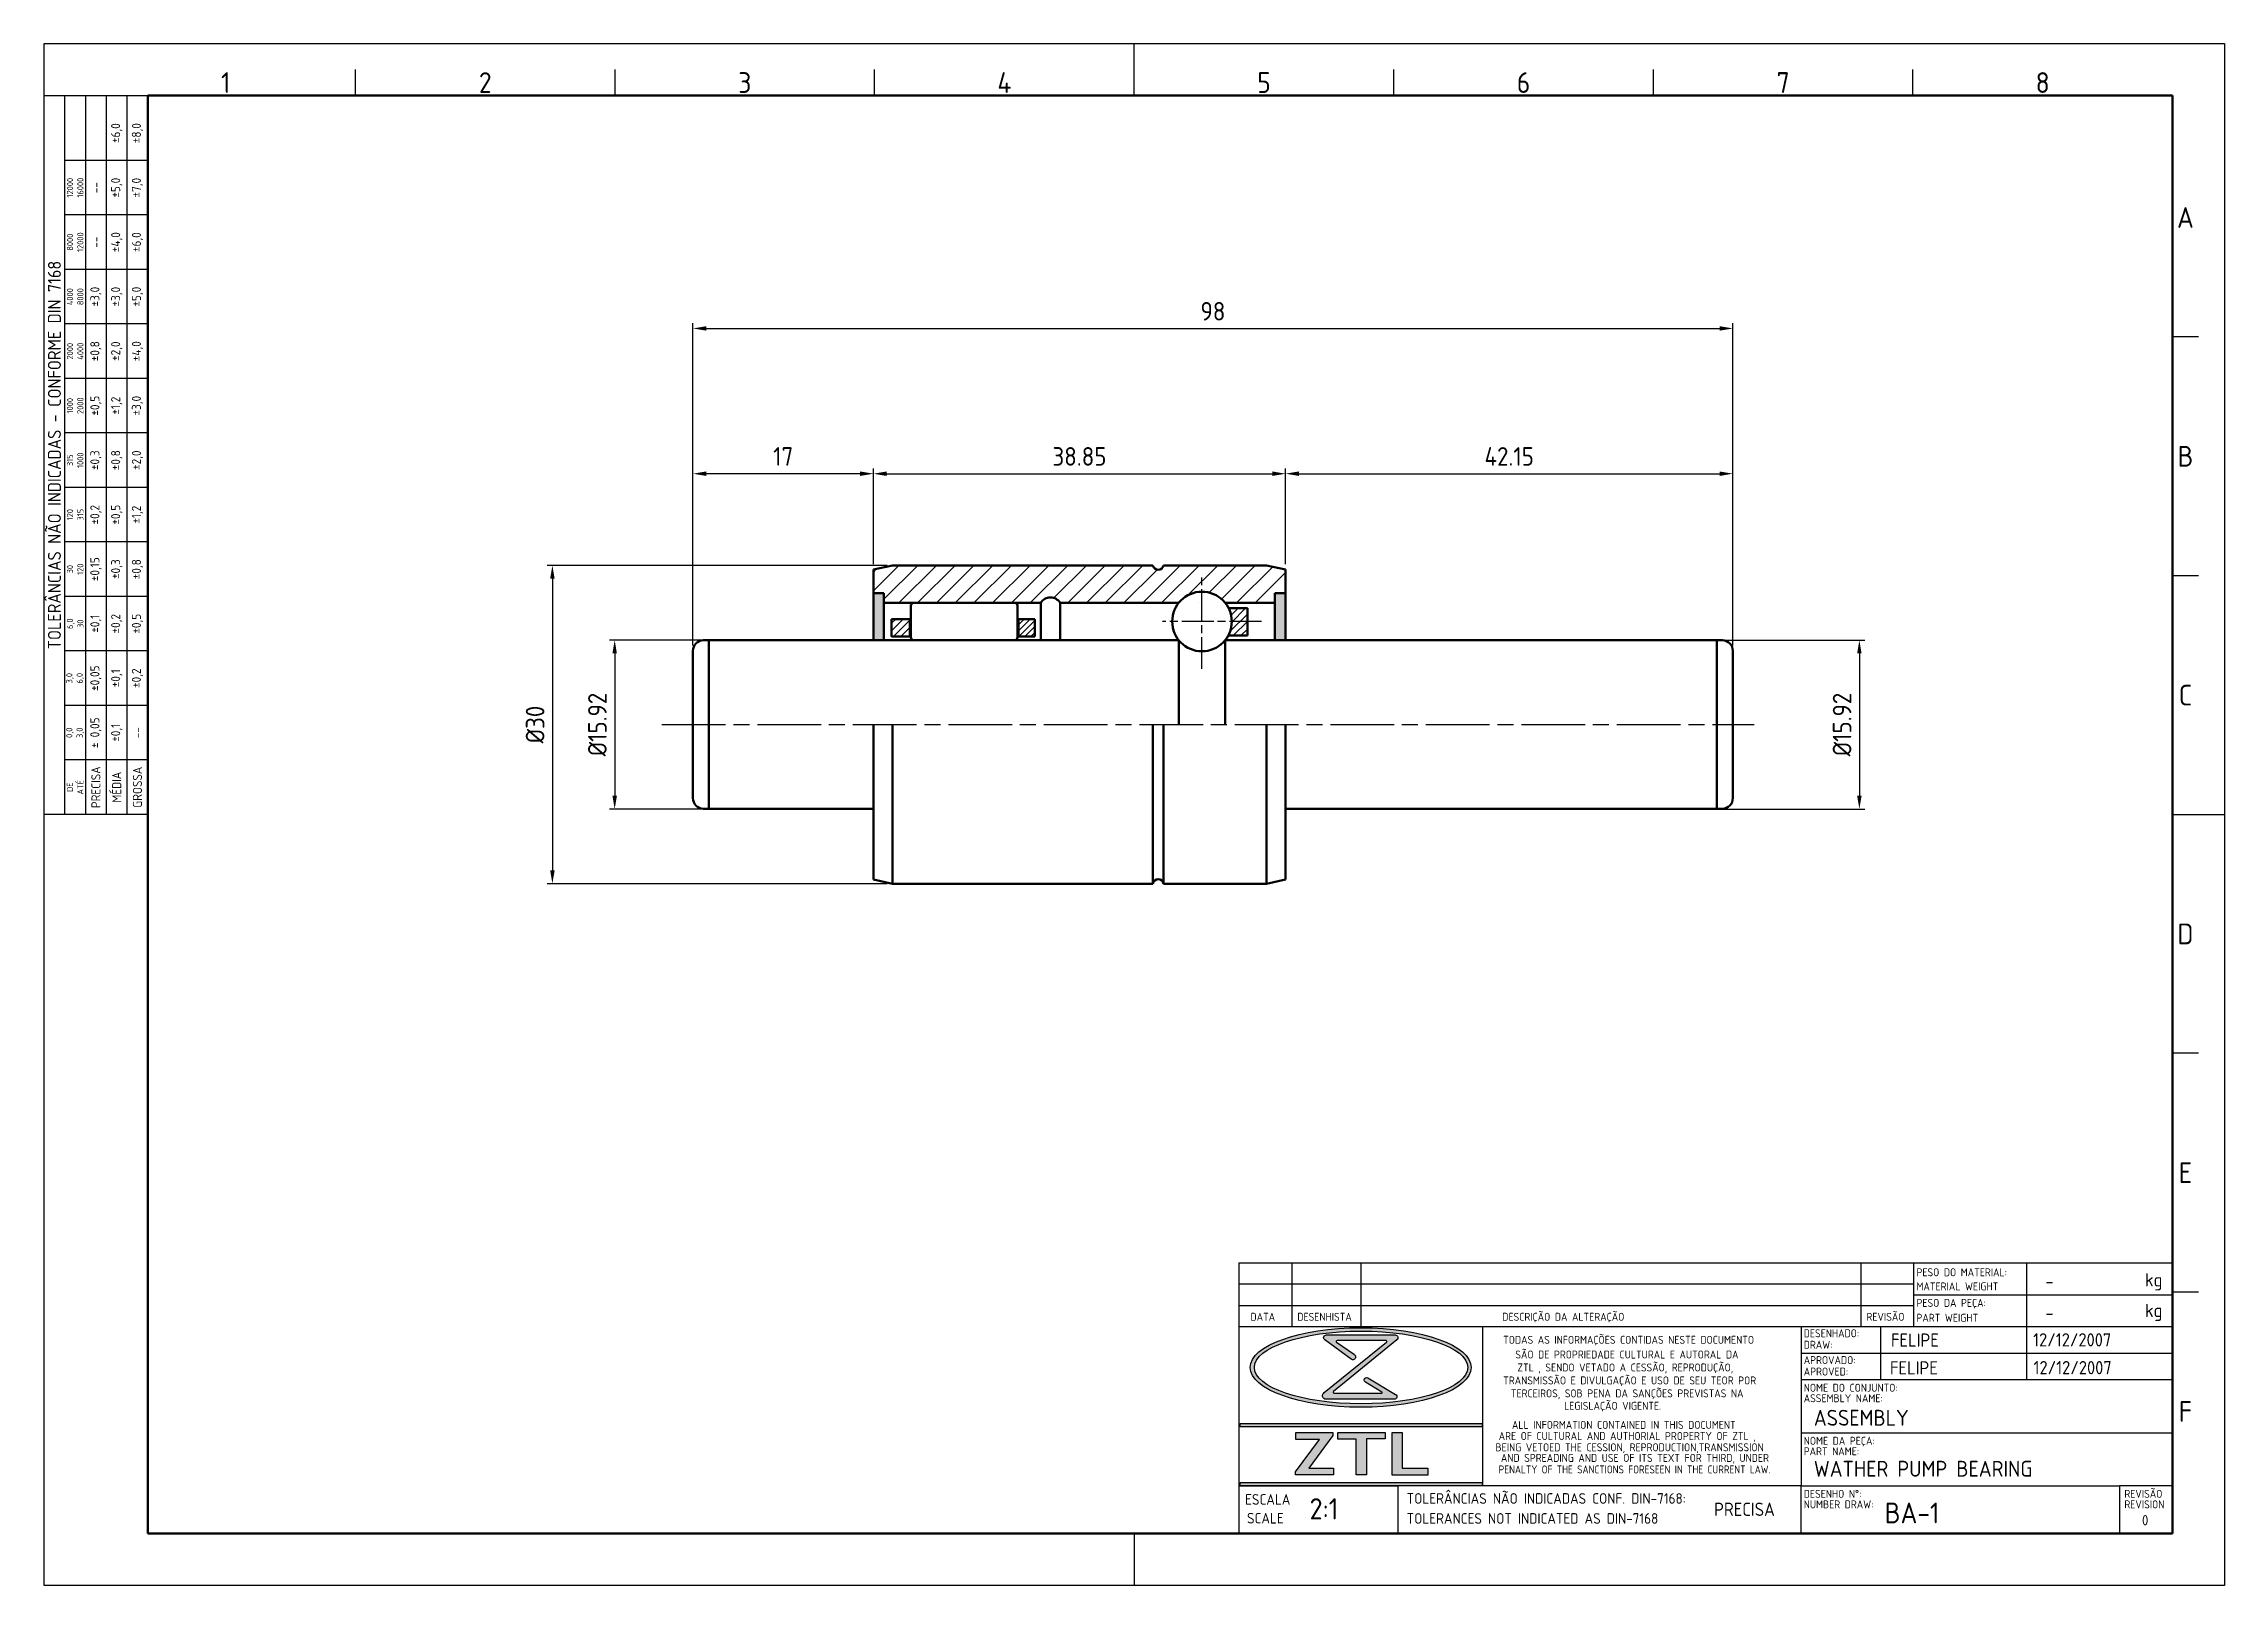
# Model space of a CAD drawing. Extents: x 0 to 205, y 0 to 145.
import ezdxf
from ezdxf.enums import TextEntityAlignment as Align

# ---------------------------------------------------------------- set-up
doc = ezdxf.new("R2010")
doc.units = 0
doc.header["$LTSCALE"] = 0.5
for name, pattern in [('AM_ISO02W050', [7.5, 6, -1.5]), ('AM_ISO08W050', [18, 12, -1.5, 3, -1.5]), ('AM_ISO08W050x2', [9, 6, -0.75, 1.5, -0.75])]:
    doc.linetypes.add(name, pattern=pattern)
doc.layers.get('0').update_dxf_attribs({"linetype": 'CONTINUOUS'})
doc.layers.get('Defpoints').update_dxf_attribs({"linetype": 'CONTINUOUS'})
for name, color, linetype, lineweight in [('AM_0', 7, 'CONTINUOUS', 50), ('AM_3', 6, 'AM_ISO02W050', 25), ('AM_5', 3, 'CONTINUOUS', 25), ('AM_7', 4, 'AM_ISO08W050', 25), ('AM_8', 1, 'CONTINUOUS', 25), ('AM_BOR', 7, 'CONTINUOUS', 50)]:
    doc.layers.add(name, color=color, linetype=linetype, lineweight=lineweight)
doc.styles.add('ACISOTS', font='isocp.shx', dxfattribs={"height": 1})
doc.styles.get("Standard").update_dxf_attribs({"font": 'ISOCP.SHX'})
doc.dimstyles.new('AM_ISO', dxfattribs={"dimtxt": 3.5, "dimasz": 2.5, "dimexe": 1, "dimexo": 1, "dimgap": 1.5, "dimtad": 1, "dimdsep": 46, "dimtxsty": 'Standard', "dimcen": 0, "dimclrd": 256, "dimclre": 256, "dimclrt": 2, "dimadec": 0, "dimazin": 2, "dimtp": 0.1, "dimtm": 0.1, "dimtfac": 0.71, "dimtdec": 3, "dimtmove": 0, "dimatfit": 3, "dimfxl": 1, "dimlwd": -1, "dimlwe": -1, "dimarcsym": 0})

# ---------------------------------------------------------------- blocks, each defined once
blk = doc.blocks.new('A3 ZTL')
for p, q in [((19.57, 280.82), (19.57, 9.78)), ((401.17, 280.82), (19.57, 280.82)), ((401.17, 9.78), (401.17, 280.82)), ((19.57, 9.78), (401.17, 9.78))]:
    blk.add_line(p, q)
at = {"layer": 'AM_BOR', "color": 135, "lineweight": 25}
for p, q in [((0, 0), (0, 290.61)), ((0, 290.61), (410.96, 290.61)), ((205.48, 280.82), (205.48, 290.61)), ((410.96, 290.61), (410.96, 0)), ((58.71, 280.82), (58.71, 285.71)), ((107.63, 280.82), (107.63, 285.71)), ((156.56, 280.82), (156.56, 285.71)), ((254.4, 280.82), (254.4, 285.71)), ((303.33, 280.82), (303.33, 285.71)), ((352.25, 280.82), (352.25, 285.71)), ((3.91, 145.3), (3.91, 280.82)), ((7.83, 280.82), (7.83, 145.3)), ((11.74, 280.82), (11.74, 145.3)), ((15.66, 145.3), (15.66, 280.82)), ((19.57, 268.59), (3.91, 268.59)), ((19.57, 258.32), (3.91, 258.32)), ((19.57, 248.04), (3.91, 248.04)), ((19.57, 237.77), (3.91, 237.77)), ((406.07, 235.32), (401.17, 235.32)), ((19.57, 227.5), (3.91, 227.5)), ((19.57, 217.22), (3.91, 217.22)), ((19.57, 206.95), (3.91, 206.95)), ((19.57, 196.67), (3.91, 196.67)), ((406.07, 190.31), (401.17, 190.31)), ((19.57, 186.4), (3.91, 186.4)), ((19.57, 176.13), (3.91, 176.13)), ((19.57, 165.85), (3.91, 165.85)), ((19.57, 155.58), (3.91, 155.58)), ((401.17, 145.3), (410.96, 145.3)), ((406.07, 100.29), (401.17, 100.29)), ((406.07, 55.28), (401.17, 55.28)), ((205.48, 9.78), (205.48, 0)), ((410.96, 0), (0, 0))]:
    blk.add_line(p, q, dxfattribs=at)
blk.add_lwpolyline([(19.57, 145.3), (0, 145.3), (0, 280.82), (19.57, 280.82)], close=True, dxfattribs=at)
at = {"layer": 'AM_BOR', "color": 135, "lineweight": 25, "style": 'ACISOTS'}
for s, p in [('1', (34.25, 283.27)), ('2', (83.17, 283.27)), ('3', (132.09, 283.27)), ('4', (181.02, 283.27)), ('5', (229.94, 283.27)), ('6', (278.86, 283.27)), ('7', (327.79, 283.27)), ('8', (376.71, 283.27)), ('A', (403.62, 257.83)), ('B', (403.62, 212.82)), ('C', (403.62, 167.81)), ('D', (403.62, 122.8)), ('E', (403.62, 77.79)), ('F', (403.62, 32.78))]:
    blk.add_text(s, height=3.91, dxfattribs=at).set_placement(p, align=Align.MIDDLE)
at = {"layer": 'AM_BOR', "color": 135, "lineweight": 25, "attachment_point": 5, "rotation": 90}
for s, insert, char_height, width in [('±6,0', (13.7, 273.73), 1.712, 10.274), ('±8,0', (17.61, 273.73), 1.712, 10.274), ('12000\\P16000', (5.87, 263.45), 1.174, 10.274), ('--', (9.78, 263.45), 1.712, 10.274), ('±5,0', (13.7, 263.45), 1.712, 10.274), ('±7,0', (17.61, 263.45), 1.712, 10.274), ('±4,0', (13.7, 253.18), 1.712, 10.274), ('±6,0', (17.61, 253.18), 1.712, 10.274), ('8000\\P12000', (5.87, 253.18), 1.174, 10.274), ('--', (9.78, 253.18), 1.712, 10.274), ('{\\Fisocp.shx|c0;TOLERÂNCIAS NÃO INDICADAS - CONFORME DIN 7168}', (1.96, 213.06), 2.4462, 135.5186), ('4000\\P8000', (5.87, 242.91), 1.174, 10.274), ('±3,0', (9.78, 242.91), 1.712, 10.274), ('±3,0', (13.7, 242.91), 1.712, 10.274), ('±5,0', (17.61, 242.91), 1.712, 10.274), ('±0,8', (9.78, 232.63), 1.712, 10.274), ('±2,0', (13.7, 232.63), 1.712, 10.274), ('±4,0', (17.61, 232.63), 1.712, 10.274), ('2000\\P4000', (5.87, 232.63), 1.174, 10.274), ('1000\\P2000', (5.87, 222.36), 1.174, 10.274), ('±0,5', (9.78, 222.36), 1.712, 10.274), ('±1,2', (13.7, 222.36), 1.712, 10.274), ('±3,0', (17.61, 222.36), 1.712, 10.274), ('±0,3', (9.78, 212.08), 1.712, 10.274), ('±0,8', (13.7, 212.08), 1.712, 10.274), ('±2,0', (17.61, 212.08), 1.712, 10.274), ('315\\P1000', (5.87, 212.08), 1.174, 10.274), ('120\\P315', (5.87, 201.81), 1.174, 10.274), ('±0,2', (9.78, 201.81), 1.712, 10.274), ('±0,5', (13.7, 201.81), 1.712, 10.274), ('±1,2', (17.61, 201.81), 1.712, 10.274), ('±0,15', (9.78, 191.54), 1.712, 10.274), ('±0,3', (13.7, 191.54), 1.712, 10.274), ('±0,8', (17.61, 191.54), 1.712, 10.274), ('30\\P120', (5.87, 191.54), 1.174, 10.274), ('6,0\\P30', (5.87, 181.26), 1.174, 10.274), ('±0,1', (9.78, 181.26), 1.712, 10.274), ('±0,2', (13.7, 181.26), 1.712, 10.274), ('±0,5', (17.61, 181.26), 1.712, 10.274), ('±0,05', (9.78, 170.99), 1.712, 10.274), ('±0,2', (17.61, 170.99), 1.712, 10.274), ('3,0\\P6,0', (5.87, 170.99), 1.174, 10.274), ('±0,1', (13.7, 170.99), 1.712, 10.274), ('0,0\\P3,0', (5.87, 160.71), 1.174, 10.274), ('± 0,05', (9.78, 160.71), 1.712, 10.274), ('\\pt4.69206;±0,1', (13.7, 160.71), 1.7123, 10.274), ('--', (17.61, 160.71), 1.712, 10.274), ('PRECISA', (9.78, 150.44), 1.712, 10.274), ('MÉDIA', (13.7, 150.44), 1.712, 10.274), ('GROSSA', (17.61, 150.44), 1.712, 10.274), ('{\\Fisocp.shx|c0;DE\\PATÉ}', (5.87, 150.44), 1.1742, 10.274)]:
    blk.add_mtext(s, dxfattribs=dict(at, insert=insert, char_height=char_height, width=width))
blk = doc.blocks.new('LEGENDAZTL-1')
at = {"layer": 'AM_8'}
h = blk.add_hatch(color=135, dxfattribs=at)
edge = h.paths.add_edge_path()
edge.add_ellipse((23.01, 31.29), major_axis=(20.82, 0), ratio=0.359907, start_angle=191.4592, end_angle=452.8175)
edge.add_ellipse((23.01, 31.29), major_axis=(20.82, 0), ratio=0.359907, start_angle=92.8175, end_angle=191.4592)
edge = h.paths.add_edge_path(flags=16)
edge.add_ellipse((23.07, 31.29), major_axis=(20.11, 0), ratio=0.340664, start_angle=93.067, end_angle=371.4592)
edge.add_ellipse((23.07, 31.29), major_axis=(20.11, 0), ratio=0.340664, start_angle=11.4592, end_angle=93.067)
h = blk.add_hatch(color=135, dxfattribs=at)
edge = h.paths.add_edge_path()
edge.add_line((27.86, 36.04), (16.14, 26.55))
edge.add_arc((16.46, 25.96), 0.662, 118.1409, 270)
edge.add_line((16.46, 25.3), (29.34, 25.3))
edge.add_arc((29.33, 25.79), 0.488, 271.9685, 418.9108)
edge.add_line((29.58, 26.21), (24.36, 29.35))
edge.add_arc((24.11, 28.95), 0.475, 58.6682, 238.8052)
edge.add_line((23.87, 28.54), (26.98, 26.65))
edge.add_arc((26.92, 26.56), 0.12, -90, 54.6545, ccw=False)
edge.add_line((26.92, 26.44), (17.93, 26.44))
edge.add_arc((17.96, 26.6), 0.167, 129.2364, 260.8226, ccw=False)
edge.add_line((17.86, 26.73), (29.79, 36.47))
edge.add_arc((29.47, 36.9), 0.529, 306.0702, 450)
edge.add_line((29.47, 37.43), (16.54, 37.43))
edge.add_arc((16.52, 36.92), 0.513, 87.7272, 233.7471)
edge.add_line((16.21, 36.5), (21.18, 32.86))
edge.add_arc((21.5, 33.28), 0.527, 232.4714, 414.7334)
edge.add_line((21.81, 33.71), (18.46, 36.07))
edge.add_arc((18.53, 36.2), 0.144, 90, 242.5235, ccw=False)
edge.add_line((18.53, 36.35), (27.78, 36.35))
edge.add_arc((27.75, 36.17), 0.176, -50.9964, 80.7655, ccw=False)
for points in [[(0.28, 20.1), (45.87, 20.1), (45.87, 20.7), (0.28, 20.7)], [(10.71, 11.65), (10.71, 11.05), (17.9, 11.05), (17.9, 12.32), (13.24, 12.32), (17.77, 18.44), (17.77, 19.04), (10.78, 19.04), (10.78, 17.71), (15.21, 17.71)], [(18.7, 17.78), (22.17, 17.78), (22.17, 11.05), (24.07, 11.05), (24.07, 17.84), (27.63, 17.84), (27.63, 19.04), (18.7, 19.04)], [(35.62, 11.02), (35.62, 12.32), (30.79, 12.32), (30.79, 19.04), (28.93, 19.04), (28.93, 11.02)], [(45.87, 9.6), (0.28, 9.6), (0.28, 9), (45.87, 9)]]:
    blk.add_hatch(color=135, dxfattribs=at).paths.add_polyline_path(points)
at = {"layer": 'AM_8', "color": 135}
for p, q in [((0, 51), (176, 51)), ((0, 51), (0, 0)), ((10, 51), (10, 39)), ((23, 51), (23, 39)), ((117.25, 51), (117.25, 39)), ((127.25, 39), (127.25, 51)), ((148.5, 51), (148.5, 45)), ((176, 0), (176, 51)), ((127.25, 47), (0, 47)), ((0, 43), (127.25, 43)), ((127.25, 45), (176, 45)), ((148.5, 45), (148.5, 39)), ((0, 39), (106, 39)), ((16.54, 37.43), (29.47, 37.43)), ((45.93, 39), (45.93, 9)), ((106, 39), (106, 20)), ((106, 39), (176, 39)), ((121, 39), (121, 29)), ((148.5, 39), (148.5, 29)), ((106, 34), (176, 34)), ((106, 29), (176, 29)), ((0.28, 20.1), (0.28, 20.7)), ((0.28, 20.7), (45.87, 20.7)), ((45.87, 20.7), (45.87, 20.1)), ((45.87, 20.1), (0.28, 20.1)), ((10.71, 11.65), (15.21, 17.71)), ((10.78, 17.71), (10.78, 19.04)), ((10.78, 19.04), (17.77, 19.04)), ((15.21, 17.71), (10.78, 17.71)), ((17.77, 18.44), (13.24, 12.32)), ((17.77, 19.04), (17.77, 18.44)), ((18.7, 17.78), (18.7, 19.04)), ((18.7, 19.04), (27.63, 19.04)), ((22.17, 17.78), (18.7, 17.78)), ((22.17, 11.05), (22.17, 17.78)), ((24.07, 17.84), (24.07, 11.05)), ((27.63, 17.84), (24.07, 17.84)), ((27.63, 19.04), (27.63, 17.84)), ((28.93, 11.02), (28.93, 19.04)), ((28.93, 19.04), (30.79, 19.04)), ((30.79, 19.04), (30.79, 12.32)), ((106, 20), (106, 9)), ((106, 19), (176, 19)), ((0, 9), (30, 9)), ((106, 9), (0, 9)), ((0.28, 9.6), (45.87, 9.6)), ((0.28, 9), (0.28, 9.6)), ((45.87, 9), (0.28, 9)), ((10.71, 11.05), (10.71, 11.65)), ((17.9, 11.05), (10.71, 11.05)), ((13.24, 12.32), (17.9, 12.32)), ((17.9, 12.32), (17.9, 11.05)), ((24.07, 11.05), (22.17, 11.05)), ((35.62, 11.02), (28.93, 11.02)), ((30, 9), (30, 0)), ((30.79, 12.32), (35.62, 12.32)), ((35.62, 12.32), (35.62, 11.02)), ((45.87, 9.6), (45.87, 9)), ((106, 0), (106, 9)), ((106, 9), (166, 9)), ((176, 9), (166, 9)), ((166, 9), (166, 0)), ((0, 0), (176, 0))]:
    blk.add_line(p, q, dxfattribs=at)
blk.add_lwpolyline([(16.54, 37.43), (29.47, 37.43, -0.726075), (29.79, 36.47), (17.86, 26.73, 0.646844), (17.93, 26.44), (26.92, 26.44, 0.730915), (26.98, 26.65), (23.87, 28.54, -1.001197), (24.36, 29.35), (29.58, 26.21, -0.746343), (29.34, 25.3), (16.46, 25.3, -0.780296), (16.14, 26.55), (27.86, 36.04, 0.647932), (27.78, 36.35), (18.53, 36.35, 0.78497), (18.46, 36.07), (21.81, 33.71, -1.019937), (21.18, 32.86), (16.21, 36.5, -0.740095), (16.54, 37.43, -0.257794)], format="xyb", dxfattribs=at)
for centre, major_axis, ratio in [((23.01, 31.29), (-20.82, 0), 0.359907), ((23.07, 31.29), (-20.11, 0), 0.340664)]:
    blk.add_ellipse(centre, major_axis=major_axis, ratio=ratio, dxfattribs=at)
for s, height, p in [('PESO DO MATERIAL:', 1.5, (127.75, 48.48)), ('MATERIAL WEIGHT', 1.5, (127.75, 45.82)), ('kg', 2.5, (170.83, 46.56)), ('DATA', 1.5, (2.22, 40.09)), ('DESENHISTA', 1.5, (11.05, 40.09)), ('DESCRIÇÃO DA ALTERAÇÃO', 1.5, (49.68, 40.09)), ('REVISÃO', 1.5, (118.32, 40.09)), ('PESO DA PEÇA:', 1.5, (127.75, 42.71)), ('PART WEIGHT', 1.5, (127.75, 39.91)), ('kg', 2.5, (170.83, 40.79)), ('TODAS AS INFORMAÇÕES CONTIDAS NESTE DOCUMENTO', 1.5, (49.85, 35.75)), ('DESENHADO:', 1.5, (106.5, 36.98)), ('SÃO DE PROPRIEDADE CULTURAL E AUTORAL DA', 1.5, (52.14, 32.98)), ('APROVADO:', 1.5, (106.5, 31.93)), ('DRAW:', 1.5, (106.5, 34.82)), ('TRANSMISSÃO E DIVULGAÇÃO E USO DE SEU TEOR POR', 1.5, (49.85, 28.1)), ('ZTL , SENDO VETADO A CESSÃO, REPRODUÇÃO,', 1.5, (52.53, 30.54)), ('APROVED:', 1.5, (106.5, 29.77)), ('TERCEIROS, SOB PENA DA SANÇÕES PREVISTAS NA', 1.5, (51.3, 25.66)), ('LEGISLAÇÃO VIGENTE.', 1.5, (61.33, 23.31)), ('ASSEMBLY NAME:', 1.5, (106.5, 24.74)), ('NOME DO CONJUNTO:', 1.5, (106.5, 26.72)), ('ALL INFORMATION CONTAINED IN THIS DOCUMENT', 1.5, (51.5, 19.72)), ('BEING VETOED THE CESSION, REPRODUCTION,TRANSMISSION', 1.5, (48.41, 15.49)), ('ARE OF CULTURAL AND AUTHORIAL PROPERTY OF ZTL ,', 1.5, (49, 17.62)), ('NOME DA PEÇA:', 1.5, (106.5, 16.72)), ('AND SPREADING AND USE OF ITS TEXT FOR THIRD, UNDER', 1.5, (49.42, 13.49)), ('PART NAME:', 1.5, (106.5, 14.74)), ('TOLERÂNCIAS NÃO INDICADAS CONF. DIN-7168:', 2, (31.66, 5.6)), ('DESENHO N%%d:', 1.5, (106.5, 6.72)), ('REVISÃO', 1.5, (166.93, 6.72)), ('ESCALA', 2, (1.21, 5.42)), ('NUMBER DRAW:', 1.5, (106.5, 4.74)), ('REVISION', 1.5, (166.93, 4.74)), ('SCALE', 2, (1.57, 1.88)), ('TOLERANCES NOT INDICATED AS DIN-7168', 2, (31.66, 1.83))]:
    blk.add_text(s, height=height, dxfattribs=at).set_placement(p)
at = {"layer": 'AM_8', "color": 135, "width": 0.95}
blk.add_text('PENALTY OF THE SANCTIONS FORESEEN IN THE CURRENT LAW.', height=1.5, dxfattribs=at).set_placement((48.99, 11.32))
at = {"layer": 'AM_8', "color": 135}
for tag, height, p in [('PESO', 2.5, (152.06, 47.53)), ('PESO', 2.5, (152.06, 41.58)), ('DESN.', 2.5, (122.94, 36.44)), ('DATADES', 2.5, (149.73, 36.5)), ('APROV', 2.5, (122.75, 31.22)), ('DATAAPROV', 2.5, (149.81, 31.25)), ('CONJUNTO', 3, (108.41, 21.81)), ('PEÇA', 3, (108.4, 12.2)), ('NºDESENHO', 3.91, (121.76, 3.88))]:
    blk.add_attdef(tag, text='', height=height, dxfattribs=at).set_placement(p, align=Align.MIDDLE_LEFT)
at = {"layer": 'AM_8', "color": 135, "style": 'ACISOTS'}
for tag, p, height in [('GEN-TITLE-SCA{12.7}', (13.36, 2.64), 4), ('GEN-TITLE-DWG{30.6}', (92.5, -2.65), 2)]:
    blk.add_attdef(tag, p, '', height=height, dxfattribs=at)
at = {"layer": 'AM_8', "color": 135}
for tag, height, p in [('TOL.N.IND', 2.5, (95.33, 4.56)), ('REV.', 1.96, (170.86, 2.49))]:
    blk.add_attdef(tag, text='', height=height, dxfattribs=at).set_placement(p, align=Align.MIDDLE_CENTER)
blk = doc.blocks.new('*D31')
at = {"layer": 'AM_5'}
for p, q in [((61.16, 88.58), (61.16, 118.96)), ((62.41, 118.46), (157.91, 118.46)), ((159.16, 88.58), (159.16, 118.96))]:
    blk.add_line(p, q, dxfattribs=at)
for points in [[(62.41, 118.67), (62.41, 118.25), (61.16, 118.46)], [(157.91, 118.67), (157.91, 118.25), (159.16, 118.46)]]:
    blk.add_solid(points, dxfattribs=at)
at = {"layer": 'Defpoints', "color": 0}
for p in [(159.16, 118.46), (61.16, 88.08), (159.16, 88.08)]:
    blk.add_point(p, dxfattribs=at)
at = {"layer": 'AM_5', "color": 3, "insert": (110.16, 120.08), "char_height": 1.75, "attachment_point": 5}
blk.add_mtext('98', dxfattribs=at)
blk = doc.blocks.new('*D32')
at = {"layer": 'AM_5'}
for p, q in [((61.16, 89.08), (61.16, 105.27)), ((78.16, 96.23), (78.16, 105.27)), ((76.91, 104.77), (62.41, 104.77))]:
    blk.add_line(p, q, dxfattribs=at)
for points in [[(62.41, 104.98), (62.41, 104.56), (61.16, 104.77)], [(76.91, 104.98), (76.91, 104.56), (78.16, 104.77)]]:
    blk.add_solid(points, dxfattribs=at)
at = {"layer": 'Defpoints', "color": 0}
for p in [(61.16, 104.77), (78.16, 95.73), (61.16, 88.58)]:
    blk.add_point(p, dxfattribs=at)
at = {"layer": 'AM_5', "color": 3, "insert": (69.66, 106.4), "char_height": 1.75, "attachment_point": 5}
blk.add_mtext('17', dxfattribs=at)
blk = doc.blocks.new('*D33')
at = {"layer": 'AM_5'}
for p, q in [((78.16, 96.23), (78.16, 105.27)), ((117.01, 96.23), (117.01, 105.27)), ((79.41, 104.77), (115.76, 104.77))]:
    blk.add_line(p, q, dxfattribs=at)
for points in [[(79.41, 104.98), (79.41, 104.56), (78.16, 104.77)], [(115.76, 104.98), (115.76, 104.56), (117.01, 104.77)]]:
    blk.add_solid(points, dxfattribs=at)
at = {"layer": 'Defpoints', "color": 0}
for p in [(117.01, 104.77), (78.16, 95.73), (117.01, 95.73)]:
    blk.add_point(p, dxfattribs=at)
at = {"layer": 'AM_5', "color": 3, "insert": (97.58, 106.4), "char_height": 1.75, "attachment_point": 5}
blk.add_mtext('38.85', dxfattribs=at)
blk = doc.blocks.new('*D34')
at = {"layer": 'AM_5'}
for p, q in [((117.01, 96.23), (117.01, 105.27)), ((159.16, 88.58), (159.16, 105.27)), ((118.26, 104.77), (157.91, 104.77))]:
    blk.add_line(p, q, dxfattribs=at)
for points in [[(118.26, 104.98), (118.26, 104.56), (117.01, 104.77)], [(157.91, 104.98), (157.91, 104.56), (159.16, 104.77)]]:
    blk.add_solid(points, dxfattribs=at)
at = {"layer": 'Defpoints', "color": 0}
for p in [(159.16, 104.77), (117.01, 95.73), (159.16, 88.08)]:
    blk.add_point(p, dxfattribs=at)
at = {"layer": 'AM_5', "color": 3, "insert": (138.08, 106.4), "char_height": 1.75, "attachment_point": 5}
blk.add_mtext('42.15', dxfattribs=at)
blk = doc.blocks.new('*D35')
at = {"layer": 'AM_5'}
for p, q in [((158.42, 89.08), (171.58, 89.08)), ((171.08, 87.83), (171.08, 74.42)), ((158.16, 73.17), (171.58, 73.17))]:
    blk.add_line(p, q, dxfattribs=at)
for points in [[(170.87, 87.83), (171.29, 87.83), (171.08, 89.08)], [(170.87, 74.42), (171.29, 74.42), (171.08, 73.17)]]:
    blk.add_solid(points, dxfattribs=at)
at = {"layer": 'Defpoints', "color": 0}
for p in [(157.92, 89.08), (157.66, 73.17), (171.08, 73.17)]:
    blk.add_point(p, dxfattribs=at)
at = {"layer": 'AM_5', "color": 3, "insert": (169.45, 81.13), "char_height": 1.75, "attachment_point": 5, "rotation": 90}
blk.add_mtext('%%C15.92', dxfattribs=at)
blk = doc.blocks.new('*D36')
at = {"layer": 'AM_5'}
for p, q in [((79.46, 96.13), (47.41, 96.13)), ((47.91, 94.88), (47.91, 67.38)), ((79.46, 66.13), (47.41, 66.13))]:
    blk.add_line(p, q, dxfattribs=at)
for points in [[(47.7, 94.88), (48.12, 94.88), (47.91, 96.13)], [(47.7, 67.38), (48.12, 67.38), (47.91, 66.13)]]:
    blk.add_solid(points, dxfattribs=at)
at = {"layer": 'Defpoints', "color": 0}
for p in [(79.96, 96.13), (47.91, 66.13), (79.96, 66.13)]:
    blk.add_point(p, dxfattribs=at)
at = {"layer": 'AM_5', "color": 3, "insert": (46.28, 81.13), "char_height": 1.75, "attachment_point": 5, "rotation": 90}
blk.add_mtext('%%C30', dxfattribs=at)
blk = doc.blocks.new('*D37')
at = {"layer": 'AM_5'}
for p, q in [((62.16, 89.09), (53.28, 89.09)), ((53.78, 87.84), (53.78, 74.42)), ((62.16, 73.17), (53.28, 73.17))]:
    blk.add_line(p, q, dxfattribs=at)
for points in [[(53.57, 87.84), (53.99, 87.84), (53.78, 89.09)], [(53.57, 74.42), (53.99, 74.42), (53.78, 73.17)]]:
    blk.add_solid(points, dxfattribs=at)
at = {"layer": 'Defpoints', "color": 0}
for p in [(62.66, 89.09), (53.78, 73.17), (62.66, 73.17)]:
    blk.add_point(p, dxfattribs=at)
at = {"layer": 'AM_5', "color": 3, "insert": (52.15, 81.13), "char_height": 1.75, "attachment_point": 5, "rotation": 90}
blk.add_mtext('%%c15.92', dxfattribs=at)

msp = doc.modelspace()

# ---------------------------------------------------------------- hatches: boundary and pattern name
at = {"layer": 'AM_3'}
h = msp.add_hatch(dxfattribs=at)
h.set_pattern_fill('ANSI31', color=256, scale=15, style=0)
h.paths.add_polyline_path([(78.278, 102.972), (76.724, 102.972), (76.724, 95.972), (83.474, 95.972), (83.474, 99.972, -0.2679492)])
h.paths.add_polyline_path([(83.474, 63.972), (76.724, 63.972), (76.724, 56.972), (78.278, 56.972, -0.2679492), (83.474, 59.972)])
h = msp.add_hatch(dxfattribs=at)
h.set_pattern_fill('ANSI31', color=256, scale=15, style=0)
h.paths.add_polyline_path([(86.474, 95.972), (90.224, 99.722), (90.224, 102.972), (88.671, 102.972, -0.2679492), (83.474, 99.972), (83.474, 95.972)])
h.paths.add_polyline_path([(90.224, 56.972), (90.224, 60.222), (86.474, 63.972), (83.474, 63.972), (83.474, 59.972, -0.2679492), (88.671, 56.972)])
at = {"layer": 'AM_8'}
h = msp.add_hatch(dxfattribs=at)
h.set_pattern_fill('_U', color=256, scale=1.25, angle=45, style=0, pattern_type=0)
h.set_pattern_definition([(45, (1.5, -7.6839), (-0.883883, 0.883883), [])])
edge = h.paths.add_edge_path()
edge.add_line((78.158, 95.732), (78.158, 93.511))
edge.add_line((78.158, 93.511), (79.158, 93.511))
edge.add_line((79.158, 93.511), (79.158, 92.59))
edge.add_line((79.158, 92.59), (93.928, 92.59))
edge.add_arc((94.848, 92.042), 1.071, 30.76755, 149.23245, ccw=False)
edge.add_line((95.768, 92.59), (106.931, 92.59))
edge.add_arc((109.128, 90.84), 2.809, 38.53574, 141.46426, ccw=False)
edge.add_line((111.326, 92.59), (116.008, 92.59))
edge.add_line((116.008, 92.59), (116.008, 93.511))
edge.add_line((116.008, 93.511), (117.008, 93.511))
edge.add_line((117.008, 93.511), (117.008, 95.732))
edge.add_line((117.008, 95.732), (115.208, 96.131))
edge.add_line((115.208, 96.131), (105.508, 96.131))
edge.add_arc((105.008, 96.222), 0.508, 190.31778, 349.68222, ccw=False)
edge.add_line((104.508, 96.131), (79.958, 96.131))
edge.add_line((79.958, 96.131), (78.158, 95.732))
for points in [[(78.158, 93.511), (78.158, 89.09), (79.158, 89.09), (79.158, 93.511)], [(116.008, 93.511), (116.008, 89.09), (117.008, 89.09), (117.008, 93.511)]]:
    msp.add_hatch(color=256, dxfattribs=at).paths.add_polyline_path(points)
h = msp.add_hatch(dxfattribs=at)
h.set_pattern_fill('_U', color=256, scale=0.5, angle=45, style=0, pattern_type=0)
h.set_pattern_definition([(45, (14.99393, -11.6836), (-0.3535534, 0.3535534), [])])
h.paths.add_polyline_path([(79.874, 91.065), (79.874, 89.438), (81.586, 89.438), (81.586, 91.065)])
h = msp.add_hatch(dxfattribs=at)
h.set_pattern_fill('_U', color=256, scale=0.4, angle=45, style=0, pattern_type=0)
h.set_pattern_definition([(45, (15.63966, -11.6836), (-0.2828427, 0.2828427), [])])
h.paths.add_polyline_path([(91.835, 91.065), (91.835, 89.438), (93.374, 89.438), (93.374, 91.065)])
h = msp.add_hatch(dxfattribs=at)
h.set_pattern_fill('_U', color=256, scale=0.5, angle=45, style=0, pattern_type=0)
h.set_pattern_definition([(45, (16.53806, -11.6836), (-0.3535534, 0.3535534), [])])
edge = h.paths.add_edge_path()
edge.add_line((113.405, 89.509), (113.405, 92.087))
edge.add_line((113.405, 92.087), (111.645, 92.087))
edge.add_arc((109.128, 90.84), 2.809, -28.29949, 26.35237, ccw=False)
edge.add_line((111.602, 89.509), (113.405, 89.509))

# ---------------------------------------------------------------- linework, layer by layer
at = {"layer": 'AM_0'}
for p, q in [((79.958, 96.131), (78.158, 95.732)), ((78.158, 89.09), (78.158, 95.732)), ((79.958, 96.131), (104.508, 96.131)), ((105.508, 96.131), (115.208, 96.131)), ((115.208, 96.131), (117.008, 95.732)), ((117.008, 95.732), (117.008, 89.09)), ((78.158, 93.511), (79.158, 93.511)), ((79.158, 93.511), (79.158, 89.09)), ((79.158, 92.59), (93.928, 92.59)), ((93.928, 92.59), (93.928, 89.09)), ((95.768, 92.59), (106.931, 92.59)), ((95.768, 92.59), (95.768, 89.09)), ((111.326, 92.59), (116.008, 92.59)), ((117.008, 93.511), (116.008, 93.511)), ((116.008, 93.511), (116.008, 89.09)), ((81.586, 91.065), (79.874, 91.065)), ((79.874, 91.065), (79.874, 89.438)), ((81.586, 89.438), (81.586, 91.065)), ((81.703, 91.065), (81.586, 91.065)), ((91.835, 91.065), (91.74, 91.065)), ((93.374, 91.065), (91.835, 91.065)), ((91.835, 91.065), (91.835, 89.438)), ((93.374, 89.438), (93.374, 91.065)), ((111.645, 92.087), (113.405, 92.087)), ((113.405, 92.087), (113.405, 89.509)), ((62.658, 89.09), (62.132, 89.076)), ((62.658, 89.09), (106.931, 89.09)), ((62.658, 89.09), (62.658, 73.172)), ((79.874, 89.438), (81.586, 89.438)), ((81.586, 89.438), (81.703, 89.438)), ((91.74, 89.438), (91.835, 89.438)), ((91.835, 89.438), (93.374, 89.438)), ((106.931, 89.09), (106.931, 81.131)), ((111.326, 89.09), (157.658, 89.09)), ((111.326, 89.09), (111.326, 81.131)), ((113.405, 89.509), (111.602, 89.509)), ((157.658, 89.09), (158.184, 89.076)), ((157.658, 89.09), (157.658, 73.172)), ((61.158, 74.186), (61.158, 88.077)), ((159.158, 88.077), (159.158, 74.186)), ((78.158, 66.53), (78.158, 81.131)), ((79.958, 81.131), (79.958, 66.131)), ((104.508, 66.131), (104.508, 81.131)), ((105.508, 66.131), (105.508, 81.131)), ((115.208, 81.131), (115.208, 66.131)), ((117.008, 81.131), (117.008, 66.53)), ((62.658, 73.172), (62.132, 73.186)), ((78.158, 73.172), (62.658, 73.172)), ((157.658, 73.172), (117.008, 73.172)), ((157.658, 73.172), (158.184, 73.186)), ((79.958, 66.131), (78.158, 66.53)), ((104.508, 66.131), (79.958, 66.131)), ((115.208, 66.131), (105.508, 66.131)), ((115.208, 66.131), (117.008, 66.53))]:
    msp.add_line(p, q, dxfattribs=at)
msp.add_lwpolyline([(81.953, 89.09), (91.49, 89.09, 0.4142136), (91.74, 89.34), (91.74, 92.34, 0.4142136), (91.49, 92.59), (81.953, 92.59, 0.4142136), (81.703, 92.34), (81.703, 89.34, 0.4142136)], format="xyb", close=True, dxfattribs=at)
msp.add_circle((109.128, 90.84), 2.809, dxfattribs=at)
for centre, radius, start, end in [((105.008, 96.222), 0.508, 190.31778, 349.68222), ((94.848, 92.042), 1.071, 30.76755, 149.23245), ((62.158, 88.077), 1, 91.5, 180), ((158.158, 88.077), 1, 0, 88.5), ((62.158, 74.186), 1, 180, 268.5), ((158.158, 74.186), 1, 271.5, 0), ((105.008, 66.04), 0.508, 10.31778, 169.68222)]:
    msp.add_arc(centre, radius, start, end, dxfattribs=at)
at = {"layer": 'AM_7', "linetype": 'AM_ISO08W050x2'}
for p, q in [((109.128, 86.375), (109.128, 95.305)), ((114.729, 90.84), (105.394, 90.84))]:
    msp.add_line(p, q, dxfattribs=at)
at = {"layer": 'AM_7'}
msp.add_line((58.224, 81.131), (161.165, 81.131), dxfattribs=at)

# ---------------------------------------------------------------- block references
at = {"layer": 'AM_0', "lineweight": 0, "xscale": 0.5, "yscale": 0.5, "zscale": 0.5}
msp.add_blockref('A3 ZTL', (0, 0), dxfattribs=at)
at = {"layer": 'AM_0', "lineweight": 0}
ref = msp.add_blockref('LEGENDAZTL-1', (112.587, 4.892), dxfattribs=dict(at, xscale=0.5, yscale=0.5, zscale=0.5))
ref.add_attrib('GEN-TITLE-SCA{12.7}', '2:1', (119.266, 6.214), dxfattribs={"layer": 'AM_8', "color": 135, "height": 2, "style": 'ACISOTS'})
ref.add_attrib('DATAAPROV', '12/12/2007', dxfattribs={"layer": 'AM_8', "color": 135, "height": 1.25}).set_placement((187.492, 20.52), align=Align.MIDDLE_LEFT)
ref.add_attrib('DATADES', '12/12/2007', dxfattribs={"layer": 'AM_8', "color": 135, "height": 1.25}).set_placement((187.452, 23.141), align=Align.MIDDLE_LEFT)
ref.add_attrib('APROV', 'FELIPE', dxfattribs={"layer": 'AM_8', "color": 135, "height": 1.25}).set_placement((173.962, 20.501), align=Align.MIDDLE_LEFT)
ref.add_attrib('PESO', '-', dxfattribs={"layer": 'AM_8', "color": 135, "height": 1.25}).set_placement((188.618, 28.656), align=Align.MIDDLE_LEFT)
ref.add_attrib('PEÇA', 'WATHER PUMP BEARING', dxfattribs={"layer": 'AM_8', "color": 135, "height": 1.5}).set_placement((166.786, 10.99), align=Align.MIDDLE_LEFT)
ref.add_attrib('CONJUNTO', 'ASSEMBLY', dxfattribs={"layer": 'AM_8', "color": 135, "height": 1.5}).set_placement((166.79, 15.797), align=Align.MIDDLE_LEFT)
ref.add_attrib('NºDESENHO', 'BA-1', dxfattribs={"layer": 'AM_8', "color": 135, "height": 1.9556}).set_placement((173.467, 6.831), align=Align.MIDDLE_LEFT)
ref.add_attrib('REV.', '0', dxfattribs={"layer": 'AM_8', "color": 135, "height": 0.978}).set_placement((198.016, 6.137), align=Align.MIDDLE_CENTER)
ref.add_attrib('TOL.N.IND', 'PRECISA', dxfattribs={"layer": 'AM_8', "color": 135, "height": 1.25}).set_placement((160.25, 7.172), align=Align.MIDDLE_CENTER)
ref.add_attrib('DESN.', 'FELIPE', dxfattribs={"layer": 'AM_8', "color": 135, "height": 1.25}).set_placement((174.057, 23.114), align=Align.MIDDLE_LEFT)
ref.add_attrib('PESO', '-', dxfattribs={"layer": 'AM_8', "color": 135, "height": 1.25}).set_placement((188.618, 25.681), align=Align.MIDDLE_LEFT)

# ---------------------------------------------------------------- dimensions: what is measured, and where the dimension line sits
at = {"layer": 'AM_5'}
for base, p1, p2, picture, middle in [((159.158, 118.459), (61.158, 88.077), (159.158, 88.077), '*D31', (110.158, 120.084)), ((61.158, 104.771), (78.158, 95.732), (61.158, 88.577), '*D32', (69.658, 106.396)), ((117.008, 104.771), (78.158, 95.732), (117.008, 95.732), '*D33', (97.583, 106.396)), ((159.158, 104.771), (117.008, 95.732), (159.158, 88.077), '*D34', (138.083, 106.396))]:
    dim = msp.add_linear_dim(base=base, p1=p1, p2=p2, dimstyle='AM_ISO', override={"dimscale": 0.5, "dimclrt": 3, "dimadec": 2, "dimtp": 0, "dimtdec": 2}, dxfattribs=at)
    dim.commit()
    dim.dimension.update_dxf_attribs({"geometry": picture, "text_midpoint": middle})
for base, p1, p2, text, picture, middle in [((47.91, 66.131), (79.958, 96.131), (79.958, 66.131), '%%C30', '*D36', (46.285, 81.131)), ((53.778, 73.172), (62.658, 89.09), (62.658, 73.172), '%%c15.92', '*D37', (52.152, 81.131)), ((171.078, 73.172), (157.921, 89.083), (157.658, 73.172), '%%C15.92', '*D35', (169.452, 81.128))]:
    dim = msp.add_linear_dim(base=base, p1=p1, p2=p2, angle=90, text=text, dimstyle='AM_ISO', override={"dimscale": 0.5, "dimclrt": 3, "dimadec": 2, "dimtp": 0, "dimtdec": 2}, dxfattribs=at)
    dim.commit()
    dim.dimension.update_dxf_attribs({"geometry": picture, "text_midpoint": middle})

doc.saveas('drawing.dxf')
